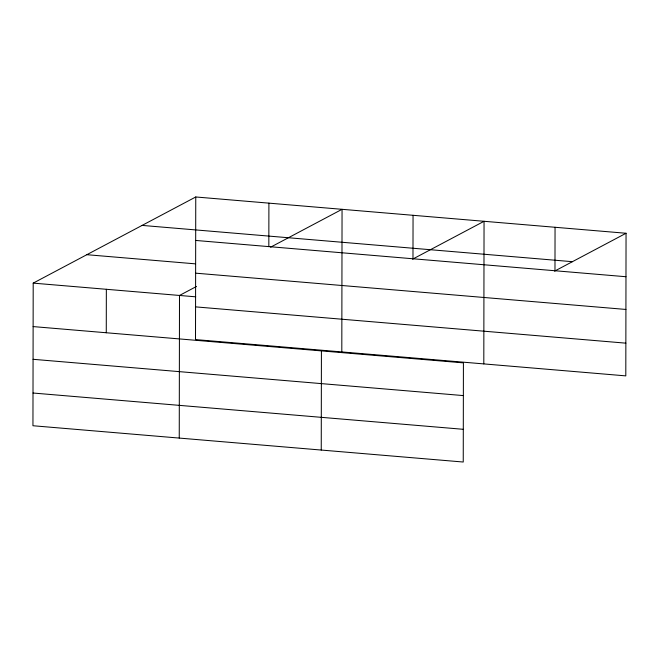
<?xml version="1.0" encoding="UTF-8"?>
<svg xmlns="http://www.w3.org/2000/svg" width="659" height="659" viewBox="0 0 659 659"><rect width="100%" height="100%" fill="white"/><g stroke="black" fill="none" stroke-linecap="round" stroke-linejoin="round"><path stroke-width="0.99" d="M195.756 196.975L195.509 339.591L625.803 375.877L626.05 233.261L195.756 196.975L33.197 283.123L32.95 425.739L463.244 462.025L463.417 362.87L33.123 326.584M106.272 332.754L106.346 289.285M179.248 438.07L179.495 295.454L196.489 286.459M268.831 246.614L268.905 203.145M321.246 450.048L321.419 350.901M341.807 351.931L342.054 209.315L270.585 247.191M412.979 258.773L413.053 215.304M483.805 363.908L484.052 221.292L412.583 259.168M554.977 270.742L555.051 227.281M554.581 271.137L626.05 233.261M142.113 225.403L572.407 261.689M195.682 240.444L625.976 276.731M86.84 254.695L195.55 263.864M195.624 273.164L625.918 309.45M33.197 283.123L195.731 296.822M195.566 306.872L625.861 343.158M33.065 359.303L463.359 395.589M33.008 393.019L463.302 429.306"/></g></svg>
